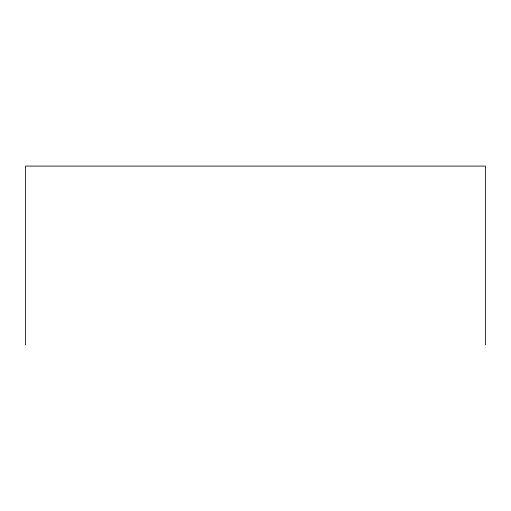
<?xml version="1.0" encoding="UTF-8"?>
<svg xmlns="http://www.w3.org/2000/svg" width="511" height="511" viewBox="0 0 511 511"><rect width="100%" height="100%" fill="white"/><g stroke="black" fill="none" stroke-linecap="round" stroke-linejoin="round"><path stroke-width="0.77" d="M485.45 344.919L485.45 166.081L25.55 166.081L25.55 344.919"/></g></svg>
